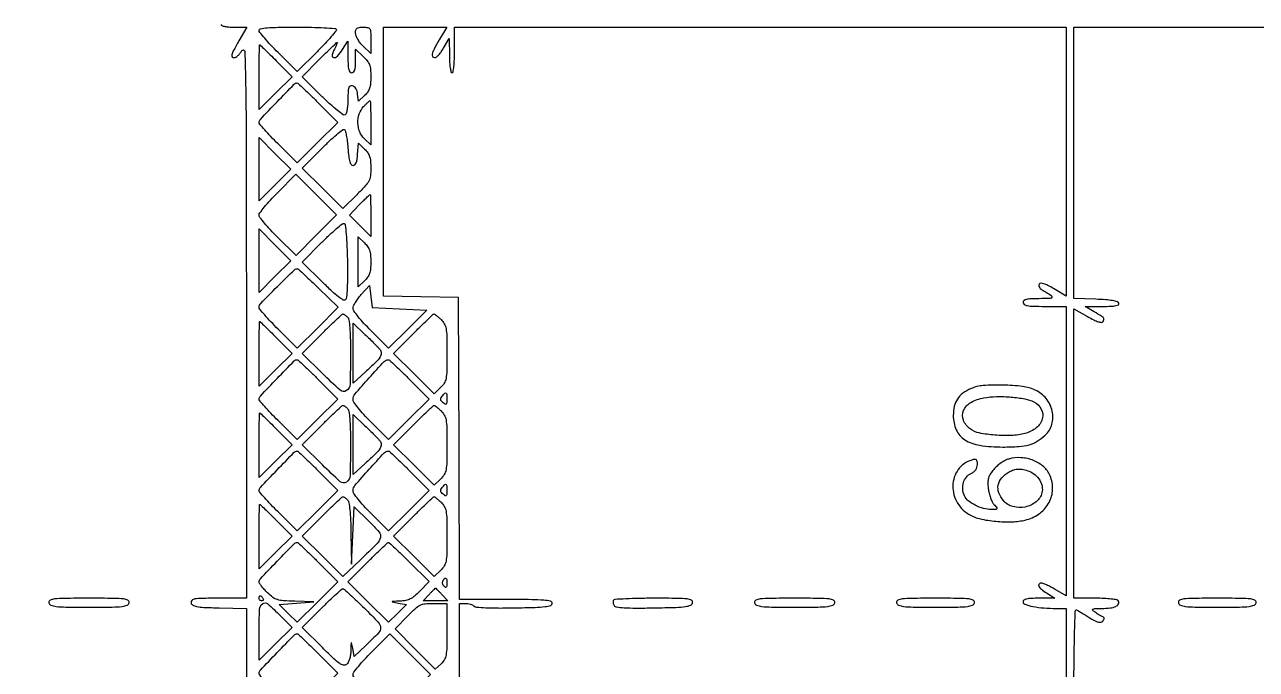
# Model space of a CAD drawing. Extents: x 0 to 836, y 5 to 589.
# Drawn here: x 98.1 to 139.16, y 288.66 to 310.14 of the extents above; entities that cross this region are included whole.
import ezdxf

# ---------------------------------------------------------------- set-up
doc = ezdxf.new("R2010")
doc.units = 0
doc.header["$MEASUREMENT"] = 0

msp = doc.modelspace()

# ---------------------------------------------------------------- linework, layer by layer
for points in [[(201.712326, 537.783562, -0.000001), (217.055896, 537.76491, -0.426088)], [(546.939, 229.3929, -0.000106), (546.943559, 250.949215, -0.000176), (546.957638, 269.095817, -0.000001), (546.976289, 285.583213, -0.415883)], [(836.0595, 588.6891), (420.497259, 588.710259, 0.000013), (261.145696, 588.714318, 0.000021), (126.989856, 588.708632), (4.934769, 588.698274, 0.19889), (4.878609, 588.675009, 0.198853), (4.855343, 588.618859), (4.83877, 516.273901, 0.000036), (4.826254, 436.744061, 0.000021), (4.8222, 342.282364), (4.8222, 95.946129), (4.469225, 95.920114, 0.031904), (4.160456, 95.877435, 0.315999), (4.075312, 95.787407, 0.415411), (4.137995, 95.703578, 0.035338), (4.43445, 95.6826), (4.8222, 95.6826), (4.8222, 50.2101), (4.8222, 4.7376), (420.462, 4.7376), (836.1018, 4.7376)], [(201.712326, 185.847562, -0.000001), (217.055896, 185.82891, -0.426088)], [(604.852986, 529.408162, -0.000002), (620.423836, 529.389509, -0.550615)], [(308.18842, 529.408162, -0.000002), (322.638019, 529.38951, -0.415836)], [(238.738155, 529.614638, -0.000002), (224.300981, 529.63329, -0.415836)], [(531.796111, 538.074638, -0.000002), (517.6951, 538.093291, -0.426056)], [(413.368417, 538.074638, -0.000002), (399.676779, 538.093291, -0.415815)], [(206.267293, 233.405114, -0.000001), (217.051222, 233.389599, -0.0589)], [(77.850638, 481.579418, -0.000002), (77.869294, 494.031443, -0.550517)], [(336.166934, 548.220763, -0.000002), (326.827688, 548.233536, -0.413812)], [(77.644162, 421.684687, -0.000002), (77.625507, 409.236574, -0.415775)], [(333.609652, 529.614638, -0.000003), (323.198363, 529.633296, -0.415688)], [(383.716206, 529.408162, -0.000003), (394.123716, 529.389504, -0.425916)], [(260.324089, 280.728444, -0.000002), (260.333986, 287.287743, -0.41377)], [(77.841889, 210.212758, -0.000002), (77.851786, 217.49274, -0.413814)], [(68.652554, 335.280239, -0.000012), (68.672972, 321.077246, -0.000309), (68.688474, 301.604946, -0.000063), (68.690329, 267.04413), (68.685458, 198.7677)], [(86.119331, 377.187861, -0.000057), (86.1228, 346.554849)], [(86.292, 346.554849, -0.000057), (86.295469, 377.187861, -0.000595)], [(104.6502, 310.1436, 0.323995), (104.674087, 310.110606, 0.030733), (104.77628, 310.083851, 0.030109), (104.914887, 310.065108, 0.018556), (105.079409, 310.059), (105.508618, 310.059), (105.248609, 309.604552, 0.004646), (105.060046, 309.267756, 0.058875), (105.00578, 309.133254, 0.283732), (105.024075, 309.071281, 0.184762), (105.095905, 309.0438, 0.147992), (105.146853, 309.059217, 0.039692), (105.214061, 309.112141, 0.036605), (105.284348, 309.187403, 0.030774), (105.347454, 309.27645, -0.739207), (105.439392, 309.252257, -0.006027), (105.47108, 308.133272, -0.003734), (105.48943, 306.045468, -0.000269), (105.493949, 300.26655), (105.4962, 291.024), (104.559397, 291.024, 0.003525), (104.004564, 291.020089, 0.03688), (103.77809, 291.000148, 0.135392), (103.678825, 290.954539, 0.271434), (103.65095, 290.87595, 0.216015), (103.706852, 290.796767, 0.087454), (103.833552, 290.749639, 0.034227), (104.075408, 290.722139, 0.004591), (104.587753, 290.703888), (105.4962, 290.679876), (105.4962, 266.614038)], [(112.582116, 285.79995), (112.603931, 290.8548), (112.797846, 290.8548, -0.039716), (112.878466, 290.848386, -0.035372), (112.960338, 290.82926, -0.037117), (113.031643, 290.801241, -0.084396), (113.078705, 290.767855, 0.178792), (113.160068, 290.730387, 0.00768), (113.479812, 290.710426, 0.011096), (113.89471, 290.700137, 0.005303), (114.428075, 290.704405, 0.003231), (115.115214, 290.721635, 0.021764), (115.45503, 290.747187, 0.045001), (115.63991, 290.786306, 0.329266), (115.6905, 290.8548, 0.349786), (115.635079, 290.924328, 0.03572), (115.412131, 290.958811, 0.018078), (115.004599, 290.977525, 0.002434), (114.147188, 290.9817), (112.603876, 290.9817), (112.582088, 296.0154), (112.5603, 301.0491), (111.31245, 301.072512), (110.0646, 301.095923), (110.0646, 305.577462), (110.0646, 310.059), (111.119905, 310.059), (112.17521, 310.059), (111.923605, 309.632277, 0.009346), (111.750184, 309.325175, 0.063105), (111.687238, 309.162564, 0.227008), (111.704077, 309.080825, 0.236522), (111.77775, 309.044628, 0.175744), (111.830063, 309.064067, 0.030637), (111.907251, 309.138162, 0.030019), (111.990911, 309.240657, 0.022931), (112.070105, 309.361878), (112.25671, 309.6783), (112.260455, 309.10725, 0.013372), (112.267873, 308.884561, 0.023366), (112.287541, 308.701049, 0.020491), (112.314716, 308.563075, 0.346819), (112.3488, 308.5362, 0.365646), (112.384397, 308.566249, 0.014491), (112.4099, 308.7477, 0.018502), (112.427756, 308.989679, 0.009164), (112.4334, 309.2976), (112.4334, 310.059), (122.6277, 310.059), (132.822, 310.059), (132.822, 305.577395), (132.822, 301.09579), (132.401665, 301.343629, 0.013872), (132.206753, 301.451381, 0.043126), (132.068077, 301.508558, 0.0745), (131.973514, 301.523445, 0.261915), (131.921535, 301.494717, 0.15172), (131.910232, 301.450895, 0.099707), (131.923091, 301.399999, 0.082223), (131.958269, 301.349699, 0.063594), (132.010798, 301.308134, -0.006728), (132.315428, 301.118907, -0.342337), (132.337484, 301.056918, -0.315688), (132.28262, 301.01595, -0.006183), (131.91255, 301.009491, 0.010086), (131.64427, 301.002713, 0.048769), (131.493523, 300.981025, 0.109555), (131.413285, 300.941411, 0.227288), (131.3838, 300.8799, 0.266366), (131.420279, 300.816283, 0.088943), (131.5248, 300.777882, 0.037256), (131.723814, 300.757875, 0.00643), (132.1029, 300.753), (132.822, 300.753), (132.822, 295.927234), (132.822, 291.101468), (132.455017, 291.316534, 0.010753), (132.307298, 291.398888, 0.013531), (132.166955, 291.468424, 0.011674), (132.047454, 291.520308, 0.096868), (131.989717, 291.5316, 0.204312), (131.914973, 291.499727, 0.325235), (131.90597, 291.433815, 0.09901), (131.993293, 291.328122, 0.028332), (132.16635, 291.202933), (132.4413, 291.02685), (131.91255, 291.025425, 0.010931), (131.65791, 291.019171, 0.042785), (131.502117, 290.998496, 0.084154), (131.414003, 290.962752, 0.260013), (131.3838, 290.908599, 0.323417), (131.446016, 290.822475, 0.030413), (131.713337, 290.751708, 0.03022), (132.073187, 290.701893, 0.019287), (132.495408, 290.6856), (132.822, 290.6856), (132.822, 285.902134)], [(133.080013, 288.370431, -0.004709), (133.09714, 289.709544, -0.002526), (133.121419, 290.600061, -0.569971), (133.18155, 290.633098, -0.003685), (133.241774, 290.596911, -0.000678), (133.352284, 290.529188, -0.000729), (133.481335, 290.449601, -0.000663), (133.614272, 290.367107, 0.01587), (133.782668, 290.269573, 0.064733), (133.892954, 290.227562, 0.12068), (133.972688, 290.228002, 0.143892), (134.037272, 290.265977, 0.03564), (134.078156, 290.31631, 0.149688), (134.090043, 290.352942, 0.224666), (134.077316, 290.381032, 0.087271), (134.039547, 290.403126, -0.03724), (133.992813, 290.424539, -0.011712), (133.92632, 290.463277, -0.011628), (133.8539, 290.510126, -0.012632), (133.785747, 290.55906, -0.035595), (133.705745, 290.629106, -0.49401), (133.710272, 290.661893, -0.121908), (133.772709, 290.679396, -0.005053), (134.0064, 290.684205, 0.027533), (134.284998, 290.702486, 0.074073), (134.475928, 290.755009, 0.160251), (134.563805, 290.834307, 0.274725), (134.562146, 290.929941, 0.208716), (134.504594, 290.969798, 0.018245), (134.325076, 290.998343, 0.019859), (134.086889, 291.017796, 0.010445), (133.789907, 291.024), (133.0758, 291.024), (133.0758, 295.846923), (133.0758, 300.669847), (133.533698, 300.411425, 0.013355), (133.741203, 300.301516, 0.038063), (133.892653, 300.240269, 0.059741), (133.99736, 300.220254, 0.278577), (134.049769, 300.24713, 0.076687), (134.080089, 300.318743, 0.251534), (134.068015, 300.36695, 0.069626), (134.004521, 300.419729, 0.002903), (133.7526, 300.573722), (133.4565, 300.752368), (134.0346, 300.752684, 0.009032), (134.311667, 300.757841, 0.039072), (134.475031, 300.776674, 0.089232), (134.559669, 300.809586, 0.348622), (134.577673, 300.85875, 0.245891), (134.526721, 300.908031, 0.029679), (134.36959, 300.944353, 0.024548), (134.137741, 300.972014, 0.009086), (133.809223, 300.988944), (133.0758, 301.013387), (133.0758, 305.536194), (133.0758, 310.059), (138.2364, 310.059), (143.397, 310.059)]]:
    msp.add_lwpolyline(points, format="xyb")
for points in [[(108.490263, 309.989346, -0.318648), (108.487214, 309.9413, -0.006428), (108.323122, 309.743768, -0.012697), (108.115522, 309.512459, -0.007878), (107.860822, 309.251147), (107.188333, 308.582602), (106.553767, 309.212934, -0.007974), (106.310625, 309.462281, -0.011701), (106.105604, 309.689791, -0.007181), (105.942663, 309.884943, -0.171998), (105.9192, 309.951133, -0.362597), (105.965346, 310.006399, -0.023568), (106.188189, 310.036045, -0.017531), (106.551599, 310.054258, -0.003754), (107.183207, 310.059, -0.005155), (107.670836, 310.053973, -0.008155), (108.088558, 310.038539, -0.003083), (108.443569, 310.017425, -0.242506)], [(109.6416, 309.620172), (109.6416, 309.181344), (109.3878, 309.4245, -0.036034), (109.290679, 309.531988, -0.03461), (109.208554, 309.653707, -0.03661), (109.151617, 309.771226, -0.094777), (109.134, 309.863328, -0.057512), (109.145634, 309.964139, -0.172742), (109.182583, 310.021544, -0.134869), (109.254391, 310.050949, -0.030146), (109.3878, 310.059, -0.039699), (109.542158, 310.046725, -0.225649), (109.608218, 310.001281, -0.122688), (109.636502, 309.902992, -0.009012)], [(108.460177, 309.387762, 0.044022), (108.354819, 309.140916, 0.424983), (108.402904, 309.050393, 0.290306), (108.527035, 309.086933, 0.037473), (108.701267, 309.31875), (108.87735, 309.5937), (108.878775, 309.06495, 0.010038), (108.884893, 308.796314, 0.04885), (108.906188, 308.645713, 0.11021), (108.945613, 308.565661, 0.227201), (109.0071, 308.5362, 0.193056), (109.066401, 308.559983, 0.125205), (109.106081, 308.623438, 0.061911), (109.127977, 308.739758, 0.015601), (109.134, 308.932728), (109.134, 309.329256), (109.3878, 309.0861, -0.033386), (109.52287, 308.938194, -0.078932), (109.596272, 308.808731, -0.068827), (109.631427, 308.652119, -0.020846), (109.6416, 308.408219, -0.020019), (109.63234, 308.177022, -0.059026), (109.601103, 308.02131, -0.075315), (109.539677, 307.899249, -0.050047), (109.436557, 307.780866), (109.231514, 307.588238), (109.203907, 307.828846, 0.047041), (109.182516, 307.930072, 0.0693), (109.143818, 308.012136, 0.0835), (109.091076, 308.069248, 0.118331), (109.02825, 308.09753, 0.157116), (108.952737, 308.088097, 0.205103), (108.906789, 308.036781, 0.072236), (108.88502, 307.918119, 0.009304), (108.8802, 307.659096, -0.018629), (108.873384, 307.476212, -0.025453), (108.852766, 307.312668, -0.024064), (108.823235, 307.183296, -0.188352), (108.786809, 307.134867, -0.303257), (108.723009, 307.137121, -0.012084), (108.528163, 307.28474, -0.017358), (108.293376, 307.485421, -0.010127), (108.025478, 307.741171), (107.357538, 308.405193), (107.92625, 308.978297, -0.002172), (108.146178, 309.198005, -0.003498), (108.335657, 309.383051, -0.000692), (108.503477, 309.544219, -0.193304), (108.521358, 309.5514, -0.497848), (108.527424, 309.543369, -0.020224), (108.514274, 309.503331, -0.021605), (108.491894, 309.450544, -0.011801)], [(106.492778, 308.935689), (107.019168, 308.404578), (106.469184, 307.859483), (105.9192, 307.314388), (105.9192, 308.390594, -0.002054), (105.920896, 308.803264, -0.003426), (105.926131, 309.150664, -0.000473), (105.933145, 309.457378, -0.407257), (105.942794, 309.4668, -0.193708), (105.958794, 309.46036, -0.000647), (106.114084, 309.310786, -0.003383), (106.289276, 309.139301, -0.002097)], [(107.888191, 307.540221), (108.541913, 306.882643), (107.865123, 306.209823), (107.188333, 305.537002), (106.553767, 306.167334, -0.006272), (106.310589, 306.415026, -0.009458), (106.105604, 306.637394, -0.004832), (105.938915, 306.828924, -0.178485), (105.9192, 306.882393, -0.192259), (105.960519, 306.985878, -0.001907), (106.52223, 307.572652, -0.001843), (107.089416, 308.156321, -0.201678), (107.188067, 308.1978, -0.189182), (107.218886, 308.185707, -0.001546), (107.41287, 308.004636, -0.005248), (107.634255, 307.792287, -0.003319)], [(109.6416, 306.871753), (109.6416, 306.137906), (109.4301, 306.3366, -0.110354), (109.272474, 306.568597, -0.088052), (109.211844, 306.865681, -0.087666), (109.257093, 307.166673, -0.107938), (109.402547, 307.409797, -0.006974), (109.475033, 307.48483, -0.010459), (109.540553, 307.548083, -0.005704), (109.596975, 307.599134, -0.183019), (109.614047, 307.6056, -0.401662), (109.62525, 307.594869, -0.001379), (109.633506, 307.390032, -0.005864), (109.63962, 307.153144, -0.003519)], [(108.8802, 306.033869, 0.00985), (108.906905, 305.74382, 0.04247), (108.940674, 305.574095, 0.086351), (108.986264, 305.480568, 0.240735), (109.0494, 305.4483, 0.189905), (109.108223, 305.471477, 0.107012), (109.152614, 305.535412, 0.060846), (109.183761, 305.647022, 0.019751), (109.20279, 305.817581), (109.22928, 306.186861), (109.43544, 305.993184, -0.049494), (109.539147, 305.87439, -0.075301), (109.600888, 305.752385, -0.059357), (109.63228, 305.597191, -0.020255), (109.6416, 305.367213, -0.027995), (109.626588, 305.099303, -0.092548), (109.575159, 304.930972, -0.067417), (109.457957, 304.765307, -0.010325), (109.175843, 304.474949), (108.710086, 304.014978), (108.033687, 304.68741), (107.357287, 305.359843), (108.011503, 306.017918, -0.008163), (108.268472, 306.268099, -0.012694), (108.498832, 306.474378, -0.006902), (108.696133, 306.637586, -0.253922), (108.751809, 306.647716, -0.251212), (108.787661, 306.610086, -0.015695), (108.825036, 306.455734, -0.020167), (108.85775, 306.260307, -0.013355)], [(107.823372, 303.122476), (107.149874, 302.445005), (106.534537, 303.056235, -0.00967), (106.298796, 303.299638, -0.013809), (106.099955, 303.525231, -0.009678), (105.945036, 303.718587, -0.165519), (105.9192, 303.794493, -0.164102), (105.94486, 303.870572, -0.009578), (106.098966, 304.06518, -0.01369), (106.296719, 304.29234, -0.009593), (106.531168, 304.537601), (107.143137, 305.153681), (107.820004, 304.476815), (108.49687, 303.799948)], [(109.6416, 303.778694), (109.6416, 303.081988), (109.284679, 303.43891), (108.927757, 303.795831), (109.259548, 304.135615, -0.00354), (109.388543, 304.265861, -0.005583), (109.501257, 304.375588, -0.001731), (109.599891, 304.468837, -0.190734), (109.616469, 304.4754, -0.402212), (109.626693, 304.465589, -0.001273), (109.634218, 304.270743, -0.005633), (109.639794, 304.045843, -0.00338)], [(108.861461, 302.275501, -0.005496), (108.865814, 301.759098, -0.011756), (108.855419, 301.360533, -0.008658), (108.835042, 301.0564, -0.177113), (108.796885, 300.974245, -0.338292), (108.724329, 300.964539, -0.033263), (108.567745, 301.06846, -0.024841), (108.346854, 301.25531, -0.007671), (108.033018, 301.557876), (107.357287, 302.229643), (108.011503, 302.887718, -0.008185), (108.268472, 303.137877, -0.012732), (108.498832, 303.344087, -0.006932), (108.696111, 303.507176, -0.254689), (108.751809, 303.517206, -0.29226), (108.789606, 303.47061, -0.006187), (108.820677, 303.162349, -0.011467), (108.846167, 302.771623, -0.005699)], [(109.6416, 302.2335, -0.01996), (109.632256, 301.999537, -0.060554), (109.600543, 301.843723, -0.07653), (109.537483, 301.720955, -0.047368), (109.4301, 301.599), (109.2186, 301.400306), (109.2186, 302.2335), (109.2186, 303.066694), (109.4301, 302.868, -0.047368), (109.537483, 302.746045, -0.07653), (109.600543, 302.623277, -0.060554), (109.632256, 302.467463, -0.01996)], [(107.907809, 301.351249), (108.552615, 300.722797), (107.871148, 300.04133), (107.189681, 299.359863), (106.554441, 299.990864, -0.007249), (106.311026, 300.239769, -0.010761), (106.105802, 300.465328, -0.006154), (105.941163, 300.659058, -0.17477), (105.9192, 300.719972, -0.195965), (105.973083, 300.852175, -0.003411), (106.529445, 301.413594, -0.002756), (107.100257, 301.975558, -0.280948), (107.204452, 301.999329, -0.104016), (107.243357, 301.976495, -0.001618), (107.435216, 301.800859, -0.00423), (107.656454, 301.593519, -0.002779)], [(110.595966, 300.6684), (111.508032, 300.6261), (110.870992, 299.993793), (110.233953, 299.361486), (109.641676, 299.949224, -0.012051), (109.414812, 300.18547, -0.016572), (109.223381, 300.409133, -0.013253), (109.077696, 300.601467, -0.156702), (109.0494, 300.689536, -0.110036), (109.066831, 300.767784, -0.026116), (109.130167, 300.886354, -0.025623), (109.219106, 301.018029, -0.022828), (109.32435, 301.145303), (109.5993, 301.448496), (109.6416, 301.079598), (109.6839, 300.7107)], [(106.492778, 299.714289), (107.019168, 299.183178), (106.469184, 298.638083), (105.9192, 298.092988), (105.9192, 299.169194, -0.002054), (105.920896, 299.581864, -0.003426), (105.926131, 299.929264, -0.000473), (105.933145, 300.235978, -0.407257), (105.942794, 300.2454, -0.193708), (105.958794, 300.23896, -0.000647), (106.114084, 300.089386, -0.003383), (106.289276, 299.917901, -0.002097)], [(108.86328, 300.39768, -0.161484), (108.910291, 300.30402, -0.015431), (108.939798, 300.046608, -0.015073), (108.959007, 299.685383, -0.005746), (108.9648, 299.181339, -0.007702), (108.949104, 298.162503, -0.234602), (108.832135, 297.944092, -0.349844), (108.624746, 297.955472, -0.013642), (108.029316, 298.515956), (107.357287, 299.184043), (108.011009, 299.841621, -0.00347), (108.265094, 300.093683, -0.005473), (108.486951, 300.306036, -0.001679), (108.681109, 300.486627, -0.188655), (108.713245, 300.4992, -0.123383), (108.738329, 300.492915, -0.025963), (108.77733, 300.469378, -0.025733), (108.820854, 300.436543, -0.021906)], [(109.944936, 299.318984, -0.168991), (109.988823, 299.198183, -0.1476), (109.951588, 299.068415, -0.056938), (109.804969, 298.889408, -0.008051), (109.457432, 298.562593), (109.0494, 298.191087), (109.0494, 299.193558), (109.0494, 300.196029), (109.447215, 299.818864, -0.003365), (109.606846, 299.665466, -0.003836), (109.757519, 299.516444, -0.003481), (109.883538, 299.388104, -0.021507)], [(111.983797, 300.315253, -0.075941), (112.092896, 300.176128, -0.085573), (112.149936, 300.01625, -0.038454), (112.174387, 299.759915, -0.004557), (112.1796, 299.1879, -0.004372), (112.174456, 298.59966, -0.041828), (112.149155, 298.350244, -0.093444), (112.08766, 298.192188, -0.064893), (111.965815, 298.043653), (111.75203, 297.842813), (111.077458, 298.513428), (110.402887, 299.184043), (111.056609, 299.841621, -0.002778), (111.31001, 300.0937, -0.004432), (111.529707, 300.306036, -0.001107), (111.723127, 300.488875, -0.191042), (111.749163, 300.4992, -0.158456), (111.77266, 300.491562, -0.009073), (111.834105, 300.445166, -0.013118), (111.905961, 300.385724, -0.009207)], [(107.888191, 298.318821), (108.541913, 297.661243), (107.865123, 296.988423), (107.188333, 296.315602), (106.553767, 296.945934, -0.006272), (106.310589, 297.193626, -0.009458), (106.105604, 297.415994, -0.004832), (105.938915, 297.607524, -0.178485), (105.9192, 297.660993, -0.192259), (105.960519, 297.764478, -0.001907), (106.52223, 298.351252, -0.001843), (107.089416, 298.934921, -0.201678), (107.188067, 298.9764, -0.189182), (107.218886, 298.964307, -0.001546), (107.41287, 298.783236, -0.005248), (107.634255, 298.570887, -0.003319)], [(110.933791, 298.318821), (111.587513, 297.661243), (110.9108, 296.988498), (110.234086, 296.315754), (109.641743, 296.903558, -0.012488), (109.40788, 297.147518, -0.018858), (109.217941, 297.372297, -0.017163), (109.079618, 297.56219, -0.149915), (109.0494, 297.660708, -0.179392), (109.110774, 297.826265, -0.005699), (109.592058, 298.373443, -0.005211), (110.0885, 298.913618, -0.207175), (110.233516, 298.9764, -0.189144), (110.264429, 298.964272, -0.001555), (110.458425, 298.783236, -0.005264), (110.679845, 298.570887, -0.00333)], [(129.6495, 298.011747, 0.053672), (129.377015, 297.854671, 0.089458), (129.194664, 297.663653, 0.090403), (129.091722, 297.422481, 0.055837), (129.0573, 297.1152, 0.10406), (129.158034, 296.636423, 0.148393), (129.439181, 296.308918, 0.105117), (129.938665, 296.12244, 0.03681), (130.707, 296.065275, 0.014948), (131.246593, 296.081044, 0.05366), (131.586003, 296.138023, 0.072223), (131.850555, 296.255448, 0.044209), (132.122755, 296.462502, 0.140323), (132.345123, 296.82251, 0.124029), (132.357362, 297.264381, 0.116908), (132.155911, 297.67944, 0.115538), (131.788834, 297.962053, 0.076424), (131.363718, 298.081315, 0.024439), (130.707138, 298.128732, 0.024038), (130.053657, 298.112494, 0.085905)], [(112.1796, 297.654741, -0.015399), (112.175846, 297.532875, -0.195984), (112.156376, 297.492429, -0.332293), (112.121496, 297.48916, -0.036154), (112.051657, 297.539066, -0.046911), (111.994253, 297.596594, -0.137756), (111.97181, 297.647288, -0.150414), (111.979987, 297.699411, -0.059704), (112.019716, 297.760925, -0.021987), (112.109008, 297.859368, -0.358351), (112.150329, 297.863595, -0.237665), (112.175377, 297.819633, -0.012803)], [(131.742124, 297.569087, -0.152341), (131.990614, 297.325315, -0.193791), (132.025503, 297.008797, -0.158165), (131.825144, 296.707461, -0.101891), (131.447476, 296.516946, -0.056119), (130.999866, 296.448381, -0.030501), (130.44292, 296.460136, -0.02923), (129.92182, 296.533853, -0.110494), (129.622763, 296.667069, -0.135251), (129.394903, 296.958996, -0.203488), (129.397325, 297.277452, -0.162529), (129.641682, 297.549768, -0.086537), (130.0725, 297.704385, -0.038102), (130.497101, 297.745171, -0.025119), (130.987637, 297.73014, -0.02485), (131.44367, 297.670265, -0.073437)], [(108.86328, 297.35208, -0.161484), (108.910291, 297.25842, -0.015431), (108.939798, 297.001008, -0.015073), (108.959007, 296.639783, -0.005746), (108.9648, 296.135739, -0.007702), (108.949104, 295.116903, -0.234602), (108.832135, 294.898492, -0.349844), (108.624746, 294.909872, -0.013642), (108.029316, 295.470356), (107.357287, 296.138443), (108.011009, 296.796021, -0.00347), (108.265094, 297.048083, -0.005473), (108.486951, 297.260436, -0.001679), (108.681109, 297.441027, -0.188655), (108.713245, 297.4536, -0.123383), (108.738329, 297.447315, -0.025963), (108.77733, 297.423779, -0.025733), (108.820854, 297.390943, -0.021906)], [(111.983797, 297.269653, -0.075941), (112.092896, 297.130528, -0.085573), (112.149936, 296.97065, -0.038454), (112.174387, 296.714315, -0.004557), (112.1796, 296.1423, -0.004372), (112.174456, 295.55406, -0.041828), (112.149155, 295.304644, -0.093444), (112.08766, 295.146588, -0.064893), (111.965815, 294.998053), (111.75203, 294.797213), (111.077458, 295.467828), (110.402887, 296.138443), (111.056609, 296.796021, -0.002778), (111.31001, 297.0481, -0.004432), (111.529707, 297.260436, -0.001107), (111.723127, 297.443275, -0.191042), (111.749163, 297.4536, -0.158456), (111.77266, 297.445962, -0.009073), (111.834105, 297.399566, -0.013118), (111.905961, 297.340124, -0.009207)], [(106.492778, 296.668689), (107.019168, 296.137578), (106.469184, 295.592483), (105.9192, 295.047388), (105.9192, 296.123594, -0.002054), (105.920896, 296.536264, -0.003426), (105.926131, 296.883664, -0.000473), (105.933145, 297.190378, -0.407257), (105.942794, 297.1998, -0.193708), (105.958794, 297.19336, -0.000647), (106.114084, 297.043786, -0.003383), (106.289276, 296.872301, -0.002097)], [(109.944936, 296.273384, -0.168991), (109.988823, 296.152583, -0.1476), (109.951588, 296.022815, -0.056938), (109.804969, 295.843808, -0.008051), (109.457432, 295.516993), (109.0494, 295.145487), (109.0494, 296.147958), (109.0494, 297.150429), (109.447215, 296.773264, -0.003365), (109.606846, 296.619866, -0.003836), (109.757519, 296.470844, -0.003481), (109.883538, 296.342504, -0.021507)], [(107.888191, 295.273221), (108.541913, 294.615643), (107.865123, 293.942823), (107.188333, 293.270002), (106.553767, 293.900334, -0.006272), (106.310589, 294.148026, -0.009458), (106.105604, 294.370394, -0.004832), (105.938915, 294.561924, -0.178485), (105.9192, 294.615393, -0.192259), (105.960519, 294.718878, -0.001907), (106.52223, 295.305652, -0.001843), (107.089416, 295.889321, -0.201678), (107.188067, 295.9308, -0.189182), (107.218886, 295.918707, -0.001546), (107.41287, 295.737636, -0.005248), (107.634255, 295.525287, -0.003319)], [(110.933791, 295.273221), (111.587513, 294.615643), (110.9108, 293.942898), (110.234086, 293.270154), (109.641743, 293.857958, -0.012488), (109.40788, 294.101918, -0.018858), (109.217941, 294.326697, -0.017163), (109.079618, 294.51659, -0.149915), (109.0494, 294.615108, -0.179392), (109.110774, 294.780665, -0.005699), (109.592058, 295.327843, -0.005211), (110.0885, 295.868018, -0.207175), (110.233516, 295.9308, -0.189144), (110.264429, 295.918672, -0.001555), (110.458425, 295.737636, -0.005264), (110.679845, 295.525287, -0.00333)], [(130.904364, 295.665401, 0.055757), (130.785335, 295.617642, 0.028701), (130.648286, 295.533549, 0.028124), (130.515614, 295.429733, 0.037788), (130.408857, 295.320744, 0.029405), (130.290821, 295.162445, 0.074549), (130.230761, 295.03255, 0.072535), (130.210557, 294.888616, 0.026727), (130.222637, 294.683412, 0.031012), (130.249503, 294.53079, 0.027174), (130.29591, 294.37561, 0.028137), (130.353462, 294.239933, 0.069644), (130.414007, 294.150767, -0.010125), (130.507995, 294.042587, -0.29066), (130.512543, 294.007615, -0.281034), (130.482741, 293.987814, -0.009632), (130.336695, 293.985, -0.06538), (130.066144, 294.020529, -0.050678), (129.788062, 294.125968, -0.053033), (129.555839, 294.274702, -0.117448), (129.427452, 294.439666, -0.088801), (129.371887, 294.656924, -0.091593), (129.396118, 294.877483, -0.097345), (129.494816, 295.064238, -0.116273), (129.651834, 295.185857, 0.05591), (129.742624, 295.240184, 0.077484), (129.808225, 295.308489, 0.081855), (129.847516, 295.390413, 0.071083), (129.861, 295.484781, 0.033646), (129.853749, 295.592415, 0.197222), (129.825967, 295.640493, 0.203472), (129.773041, 295.65434, 0.035991), (129.67065, 295.631711, 0.166211), (129.222601, 295.31261, 0.151956), (129.04334, 294.773324, 0.141227), (129.197458, 294.196975, 0.139974), (129.635059, 293.78868, 0.068762), (130.013845, 293.656682, 0.030667), (130.538277, 293.584546, 0.030666), (131.078529, 293.576946, 0.056497), (131.511904, 293.646937, 0.094057), (131.950497, 293.864541, 0.109336), (132.251659, 294.218579, 0.113597), (132.368229, 294.655296, 0.108016), (132.285614, 295.107805, 0.11261), (132.073483, 295.404911, 0.085907), (131.732827, 295.616156, 0.080936), (131.320923, 295.709202, 0.082894)], [(131.585368, 295.257776, -0.085784), (131.785597, 295.139253, -0.082624), (131.937481, 294.959041, -0.086689), (132.017651, 294.747643, -0.109293), (132.01177, 294.539, -0.16313), (131.818244, 294.236618, -0.119704), (131.455358, 294.065869, -0.116706), (131.04702, 294.078466, -0.150427), (130.73106, 294.277358, -0.088728), (130.576434, 294.539233, -0.138217), (130.555187, 294.798753, -0.134064), (130.672982, 295.036776, -0.081178), (130.9185, 295.236419, -0.05298), (131.074225, 295.305001, -0.069353), (131.227311, 295.331358, -0.063219), (131.392464, 295.315745, -0.035715)], [(112.1796, 294.609141, -0.015399), (112.175846, 294.487275, -0.195984), (112.156376, 294.446829, -0.332293), (112.121496, 294.44356, -0.036154), (112.051657, 294.493466, -0.046911), (111.994253, 294.550994, -0.137756), (111.97181, 294.601688, -0.150414), (111.979987, 294.653811, -0.059704), (112.019716, 294.715325, -0.021987), (112.109008, 294.813768, -0.358351), (112.150329, 294.817995, -0.237665), (112.175377, 294.774033, -0.012803)], [(108.86328, 294.30648, -0.156561), (108.909348, 294.216856, -0.014743), (108.943001, 293.968563, -0.015337), (108.968205, 293.631137, -0.006834), (108.981675, 293.18553), (108.99855, 292.1661), (109.045125, 293.117097), (109.0917, 294.068095), (109.57438, 293.596363, -0.02054), (109.917424, 293.232383, -0.238019), (109.963984, 293.048024, -0.143182), (109.854755, 292.850153, -0.006298), (109.283946, 292.29735), (108.706242, 291.7518), (108.031764, 292.422321), (107.357287, 293.092843), (108.011009, 293.750421, -0.00347), (108.265094, 294.002483, -0.005473), (108.486951, 294.214836, -0.001679), (108.681109, 294.395427, -0.188655), (108.713245, 294.408, -0.123383), (108.738329, 294.401715, -0.025963), (108.77733, 294.378178, -0.025733), (108.820854, 294.345343, -0.021906)], [(111.983797, 294.224053, -0.075941), (112.092896, 294.084928, -0.085573), (112.149936, 293.92505, -0.038454), (112.174387, 293.668715, -0.004557), (112.1796, 293.0967, -0.004372), (112.174456, 292.50846, -0.041828), (112.149155, 292.259044, -0.093444), (112.08766, 292.100988, -0.064893), (111.965815, 291.952453), (111.75203, 291.751613), (111.077458, 292.422228), (110.402887, 293.092843), (111.056609, 293.750421, -0.002778), (111.31001, 294.0025, -0.004432), (111.529707, 294.214836, -0.001107), (111.723127, 294.397675, -0.191042), (111.749163, 294.408, -0.158456), (111.77266, 294.400362, -0.009073), (111.834105, 294.353966, -0.013118), (111.905961, 294.294524, -0.009207)], [(106.492778, 293.623089), (107.019168, 293.091978), (106.469184, 292.546883), (105.9192, 292.001788), (105.9192, 293.077994, -0.002054), (105.920896, 293.490664, -0.003426), (105.926131, 293.838064, -0.000473), (105.933145, 294.144778, -0.407257), (105.942794, 294.1542, -0.193708), (105.958794, 294.14776, -0.000647), (106.114084, 293.998186, -0.003383), (106.289276, 293.826701, -0.002097)], [(107.888191, 292.227621), (108.541913, 291.570043), (107.866365, 290.898457), (107.190817, 290.226872), (106.887898, 290.519686), (106.584979, 290.8125), (107.161539, 290.861011), (107.7381, 290.909522), (107.107628, 290.924461, -0.010383), (106.727967, 290.94135, -0.05977), (106.530563, 290.978215, -0.084504), (106.379223, 291.055591, -0.032147), (106.198178, 291.209796, -0.014918), (106.091338, 291.319716, -0.019699), (106.00115, 291.426367, -0.017452), (105.933986, 291.518937, -0.149286), (105.9192, 291.567356, -0.191947), (105.961187, 291.672697, -0.001976), (106.521688, 292.259457, -0.001907), (107.087886, 292.843039, -0.201852), (107.188067, 292.8852, -0.189182), (107.218886, 292.873107, -0.001546), (107.41287, 292.692036, -0.005248), (107.634255, 292.479687, -0.003319)], [(110.929094, 292.232314), (111.585832, 291.579428), (111.273347, 291.259414, -0.022622), (111.097906, 291.095296, -0.059733), (110.954985, 291.000118, -0.069373), (110.806764, 290.949406, -0.039675), (110.618481, 290.928263, 0.000652), (110.372633, 290.919946, 0.193198), (110.354554, 290.911941, 0.597464), (110.357553, 290.902407, 0.001135), (110.556673, 290.864813), (110.837246, 290.8125), (110.534214, 290.519686), (110.231183, 290.226872), (109.555635, 290.898457), (108.880087, 291.570043), (109.533809, 292.227621, -0.003034), (109.787463, 292.479694, -0.00482), (110.007959, 292.692036, -0.001307), (110.201634, 292.874029, -0.190168), (110.229944, 292.8852, -0.188689), (110.258315, 292.874098, -0.001302), (110.452815, 292.693415, -0.004796), (110.674285, 292.482587, -0.00302)], [(112.1796, 291.51468, -0.02285), (112.175618, 291.42759, -0.178281), (112.15845, 291.391521, -0.339454), (112.129996, 291.388113, -0.062607), (112.085451, 291.422709, -0.074436), (112.053737, 291.465591, -0.072722), (112.035656, 291.516218, -0.077894), (112.033521, 291.566599, -0.11056), (112.048144, 291.608829, -0.044558), (112.106732, 291.687088, -0.382301), (112.146688, 291.691452, -0.217734), (112.173645, 291.644426, -0.022936)], [(106.0461, 291.024, -0.082592), (106.059341, 290.991674, -0.161196), (106.056709, 290.964251, -0.182303), (106.038821, 290.946023, -0.108972), (106.008793, 290.9394, -0.093332), (105.974593, 290.94584, -0.09642), (105.945518, 290.964251, -0.099167), (105.926058, 290.99172, -0.105053), (105.9192, 291.024, -0.042167), (105.921936, 291.056389, -0.061769), (105.930159, 291.083749, -0.081139), (105.942241, 291.102301, -0.210953), (105.956507, 291.1086, -0.151918), (105.974335, 291.103055, -0.038439), (105.998214, 291.083749, -0.035638), (106.023343, 291.056383, -0.029505)], [(109.426866, 290.69512, -0.008427), (109.893192, 290.223499, -0.183616), (109.967569, 290.04744, -0.203849), (109.901481, 289.874834, -0.010717), (109.4724, 289.449072), (109.0917, 289.087176), (109.039387, 289.357638, 0.001996), (109.003778, 289.537874, 0.63541), (108.992893, 289.540534, 0.162046), (108.983978, 289.516637, 0.000965), (108.975937, 289.278909, -0.031215), (108.962161, 289.133243, -0.036352), (108.930548, 288.997848, -0.040124), (108.886101, 288.887291, -0.104279), (108.833072, 288.820393, -0.226976), (108.732787, 288.795177, -0.102212), (108.604921, 288.849808, -0.038481), (108.408437, 289.010136, -0.00528), (108.029316, 289.379156), (107.357287, 290.047243), (108.011503, 290.705318, -0.005902), (108.266686, 290.956018, -0.00939), (108.491461, 291.163725, -0.003832), (108.685897, 291.33409, -0.269464), (108.726719, 291.341747, -0.09978), (108.767123, 291.317532, -0.001718), (108.95755, 291.142871, -0.004292), (109.177508, 290.9362, -0.002836)], [(112.0104, 291.1509), (112.209094, 290.9394), (111.7989, 290.9394), (111.388706, 290.9394), (111.5874, 291.1509, -0.003009), (111.664491, 291.231977, -0.004794), (111.731489, 291.300272, -0.001259), (111.79043, 291.358917, -0.197604), (111.7989, 291.3624, -0.197604), (111.80737, 291.358917, -0.001259), (111.866311, 291.300272, -0.004794), (111.933309, 291.231977, -0.003009)], [(98.913505, 290.87595, 0.254832), (98.980742, 290.794368, 0.068159), (99.149615, 290.751903, 0.024934), (99.479443, 290.731962, 0.002632), (100.251, 290.7279, 0.002632), (101.022557, 290.731962, 0.024934), (101.352385, 290.751903, 0.068159), (101.521258, 290.794368, 0.254832), (101.588495, 290.87595, 0.335991), (101.548419, 290.95724, 0.088793), (101.400356, 291.000999, 0.02535), (101.075919, 291.020344, 0.002216), (100.251, 291.024, 0.002216), (99.426081, 291.020344, 0.02535), (99.101644, 291.000999, 0.088793), (98.953581, 290.95724, 0.335991)], [(106.6201, 290.450278), (107.018539, 290.045756), (106.46887, 289.500972), (105.9192, 288.956188), (105.9192, 289.905494, -0.010217), (105.93447, 290.652672, -0.220788), (106.032644, 290.84335, -0.357158), (106.204685, 290.838988, -0.02039)], [(112.1796, 289.938947, -0.004823), (112.174283, 289.387721, -0.038914), (112.149761, 289.135923, -0.084863), (112.093142, 288.977971, -0.07592), (111.985591, 288.840832), (111.791581, 288.658569), (111.121026, 289.33308), (110.450471, 290.007592), (110.867705, 290.431196, -0.012288), (111.130999, 290.685686, -0.072185), (111.289267, 290.793895, -0.089774), (111.456494, 290.841352, -0.024368), (111.73227, 290.8548), (112.1796, 290.8548)], [(117.731475, 290.956511, 0.114304), (117.720176, 290.923084, 0.057394), (117.720908, 290.87828, 0.052581), (117.732575, 290.829776, 0.053164), (117.754075, 290.784965, 0.22496), (117.83273, 290.73403, 0.017859), (118.086576, 290.709482, 0.015625), (118.470394, 290.698179, 0.004205), (119.079881, 290.704404, 0.002887), (119.813633, 290.72231, 0.025516), (120.136567, 290.748588, 0.067036), (120.303576, 290.794106, 0.250345), (120.369791, 290.87595, 0.329521), (120.330982, 290.956908, 0.093362), (120.189185, 291.000922, 0.026378), (119.876924, 291.020321, 0.002325), (119.085696, 291.024, 0.004811), (118.579561, 291.01913, 0.007638), (118.146483, 291.004175, 0.002713), (117.777032, 290.983753, 0.24381)], [(122.432305, 290.87595, 0.254832), (122.499542, 290.794368, 0.068159), (122.668415, 290.751903, 0.024934), (122.998243, 290.731962, 0.002632), (123.7698, 290.7279, 0.002632), (124.541357, 290.731962, 0.024934), (124.871185, 290.751903, 0.068159), (125.040058, 290.794368, 0.254832), (125.107295, 290.87595, 0.335991), (125.067219, 290.95724, 0.088793), (124.919156, 291.000999, 0.02535), (124.594719, 291.020344, 0.002216), (123.7698, 291.024, 0.002216), (122.944881, 291.020344, 0.02535), (122.620444, 291.000999, 0.088793), (122.472381, 290.95724, 0.335991)], [(127.169905, 290.87595, 0.251426), (127.236044, 290.794644, 0.070478), (127.399954, 290.751998, 0.025711), (127.720103, 290.731994, 0.002748), (128.4651, 290.7279, 0.002748), (129.210097, 290.731994, 0.025711), (129.530246, 290.751998, 0.070478), (129.694156, 290.794644, 0.251426), (129.760295, 290.87595, 0.330993), (129.721251, 290.956976, 0.092428), (129.578188, 291.00094, 0.026158), (129.263403, 291.020326, 0.002301), (128.4651, 291.024, 0.002301), (127.666797, 291.020326, 0.026158), (127.352012, 291.00094, 0.092428), (127.208949, 290.956976, 0.330993)], [(136.560505, 290.87595, 0.251426), (136.626644, 290.794644, 0.070478), (136.790554, 290.751998, 0.025711), (137.110703, 290.731994, 0.002748), (137.8557, 290.7279, 0.002748), (138.600697, 290.731994, 0.025711), (138.920846, 290.751998, 0.070478), (139.084756, 290.794644, 0.251426), (139.150895, 290.87595, 0.330993), (139.111851, 290.956976, 0.092428), (138.968788, 291.00094, 0.026158), (138.654003, 291.020326, 0.002301), (137.8557, 291.024, 0.002301), (137.057397, 291.020326, 0.026158), (136.742612, 291.00094, 0.092428), (136.599549, 290.956976, 0.330993)], [(107.888191, 289.182021), (108.541913, 288.524443), (107.865123, 287.851623), (107.188333, 287.178802), (106.553767, 287.809134, -0.006272), (106.310589, 288.056826, -0.009458), (106.105604, 288.279194, -0.004832), (105.938915, 288.470724, -0.178485), (105.9192, 288.524193, -0.192259), (105.960519, 288.627678, -0.001907), (106.52223, 289.214452, -0.001843), (107.089416, 289.798121, -0.201678), (107.188067, 289.8396, -0.189182), (107.218886, 289.827507, -0.001546), (107.41287, 289.646436, -0.005248), (107.634255, 289.434087, -0.003319)], [(110.953572, 287.809876), (110.280074, 287.132405), (109.664737, 287.743635, -0.00967), (109.428996, 287.987038, -0.013809), (109.230155, 288.212631, -0.009678), (109.075236, 288.405987, -0.165519), (109.0494, 288.481893, -0.164102), (109.07506, 288.557972, -0.009578), (109.229166, 288.75258, -0.01369), (109.426919, 288.97974, -0.009593), (109.661368, 289.225001), (110.273337, 289.841081), (110.950204, 289.164215), (111.62707, 288.487348)]]:
    msp.add_lwpolyline(points, format="xyb", close=True)
for points in [[(106.447104, 304.793496), (105.9192, 304.265592), (105.9192, 305.3214), (105.9192, 306.377208), (106.447104, 305.849304), (106.975008, 305.3214)], [(106.447104, 301.747896), (105.9192, 301.219992), (105.9192, 302.2758), (105.9192, 303.331608), (106.447104, 302.803704), (106.975008, 302.2758)]]:
    msp.add_lwpolyline(points, close=True)

doc.saveas('drawing.dxf')
